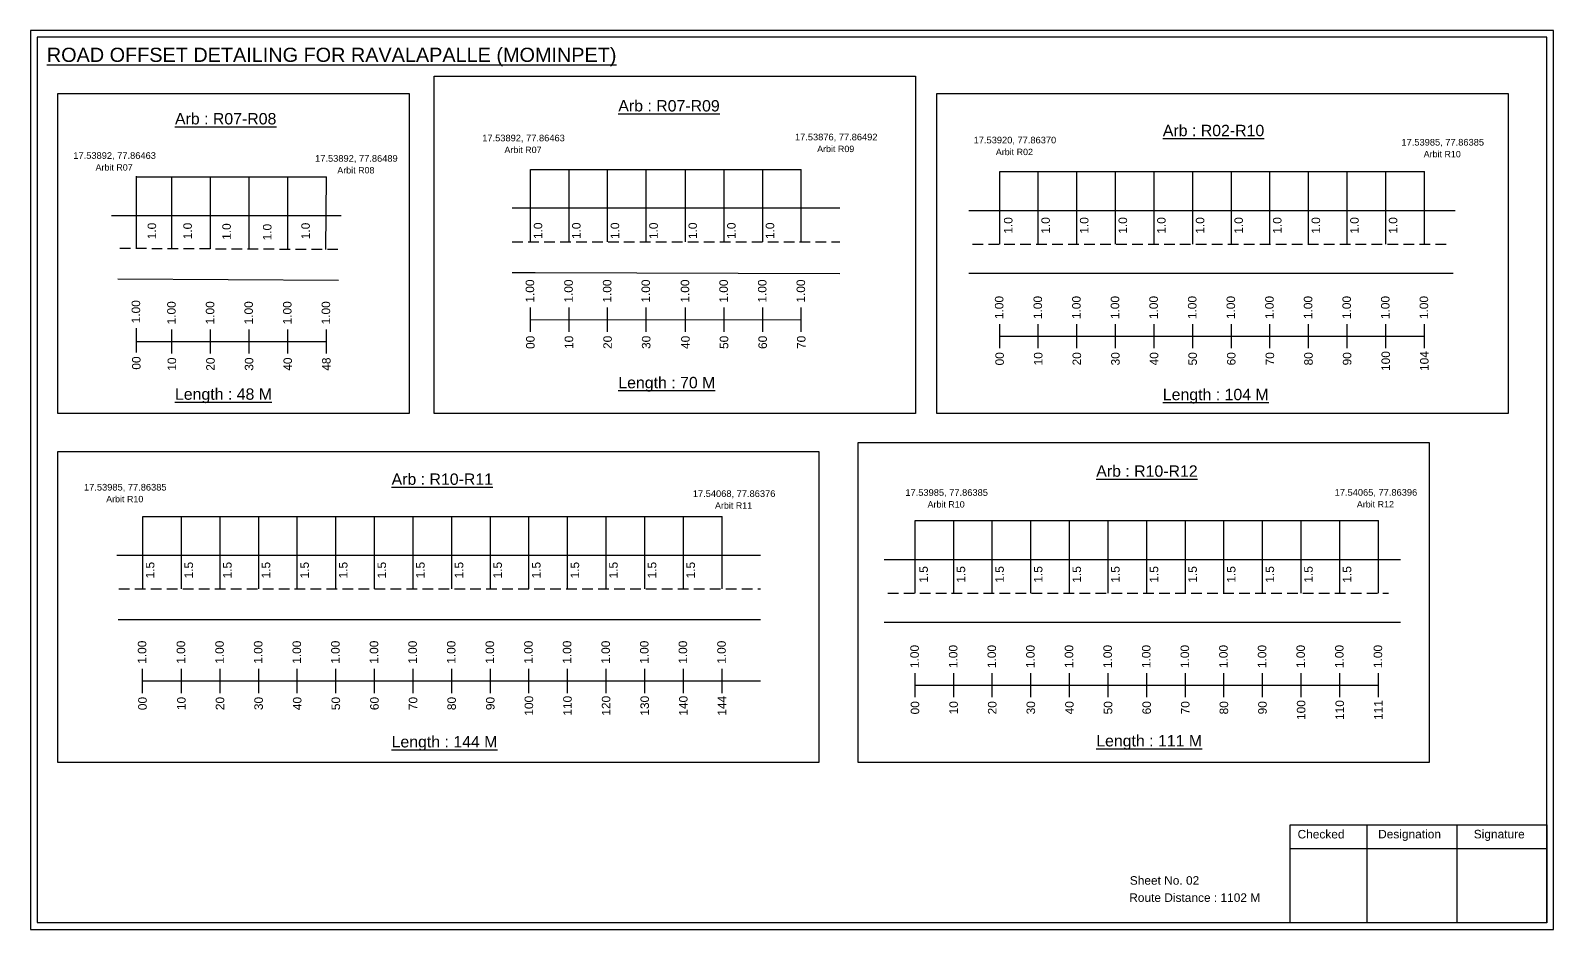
# Model space of a CAD drawing. Header units: inches. Extents: x 650 to 5493, y 229 to 773.
# Drawn here: x 4222 to 4758, y 267 to 583 of the extents above; entities that cross this region are included whole.
import ezdxf

# ---------------------------------------------------------------- set-up
doc = ezdxf.new("R2010")
doc.units = ezdxf.units.IN
doc.header["$MEASUREMENT"] = 0
doc.linetypes.add('DASHED2', pattern=[0.375, 0.25, -0.125])
doc.layers.add('PDF_Geometry', color=7, linetype='Continuous')
doc.layers.add('PDF_Text', color=5, linetype='Continuous')
doc.styles.add('PDF Arial', font='arial.ttf')
doc.styles.get("Standard").update_dxf_attribs({"font": 'arial.ttf'})

msp = doc.modelspace()

# ---------------------------------------------------------------- linework, layer by layer
for p, q in [((4259.1, 506.63), (4259.1, 532.17)), ((4271.62, 506.58), (4271.62, 531.87)), ((4285.22, 506.53), (4285.22, 531.87)), ((4298.82, 506.59), (4298.82, 531.87)), ((4312.42, 506.33), (4312.42, 531.87)), ((4325.79, 506.37), (4326.02, 531.87)), ((4397.89, 509), (4397.89, 534.54)), ((4411.49, 509), (4411.49, 534.54)), ((4425.09, 509), (4425.09, 534.54)), ((4438.69, 509), (4438.69, 534.54)), ((4452.51, 509), (4452.51, 534.54)), ((4466.11, 509), (4466.11, 534.54)), ((4479.71, 509), (4479.71, 534.54)), ((4493.31, 509), (4493.31, 534.54)), ((4563.18, 508.21), (4563.18, 533.74)), ((4576.78, 508.21), (4576.78, 533.74)), ((4590.38, 508.21), (4590.38, 533.74)), ((4603.98, 508.21), (4603.98, 533.74)), ((4617.58, 508.21), (4617.58, 533.74)), ((4631.18, 508.21), (4631.18, 533.74)), ((4644.78, 508.21), (4644.78, 533.74)), ((4658.38, 508.21), (4658.38, 533.74)), ((4671.98, 508.21), (4671.98, 533.74)), ((4685.58, 508.21), (4685.58, 533.74)), ((4699.18, 508.21), (4699.18, 533.74)), ((4712.78, 508.21), (4712.78, 533.74)), ((4506.91, 520.88), (4391.48, 520.88)), ((4331.27, 518.2), (4250.31, 518.2)), ((4552.3, 520.09), (4723.66, 520.09)), ((4252.53, 495.99), (4330.25, 495.56)), ((4391.48, 498.2), (4399.54, 498.2)), ((4399.54, 498.2), (4506.91, 497.9)), ((4722.97, 497.91), (4552.3, 497.91)), ((4261.38, 386.78), (4261.38, 412.31)), ((4274.98, 386.78), (4274.98, 412.31)), ((4288.58, 386.78), (4288.58, 412.31)), ((4302.18, 386.78), (4302.18, 412.31)), ((4315.78, 386.78), (4315.78, 412.31)), ((4329.38, 386.78), (4329.38, 412.31)), ((4342.98, 386.78), (4342.98, 412.31)), ((4356.58, 386.78), (4356.58, 412.31)), ((4370.18, 386.78), (4370.18, 412.31)), ((4383.78, 386.78), (4383.78, 412.31)), ((4397.38, 386.78), (4397.38, 412.31)), ((4410.98, 386.78), (4410.98, 412.31)), ((4424.58, 386.78), (4424.58, 412.31)), ((4438.18, 386.78), (4438.18, 412.31)), ((4451.78, 386.78), (4451.78, 412.31)), ((4465.38, 386.78), (4465.38, 412.31)), ((4533.38, 385.27), (4533.38, 410.81)), ((4546.98, 385.27), (4546.98, 410.81)), ((4560.58, 385.27), (4560.58, 410.81)), ((4574.18, 385.27), (4574.18, 410.81)), ((4587.78, 385.27), (4587.78, 410.81)), ((4601.38, 385.27), (4601.38, 410.81)), ((4614.98, 385.27), (4614.98, 410.81)), ((4628.58, 385.27), (4628.58, 410.81)), ((4642.18, 385.27), (4642.18, 410.81)), ((4655.78, 385.27), (4655.78, 410.81)), ((4669.38, 385.27), (4669.38, 410.81)), ((4682.98, 385.27), (4682.98, 410.81)), ((4696.58, 385.27), (4696.58, 410.81)), ((4252.19, 398.66), (4478.98, 398.66)), ((4522.5, 397.16), (4704.4, 397.16)), ((4252.65, 375.97), (4478.98, 375.94)), ((4704.4, 374.97), (4522.5, 374.97))]:
    msp.add_line(p, q)
at = {"color": 5}
for p, q in [((4259.1, 531.87), (4326.02, 531.87)), ((4397.89, 534.53), (4493.31, 534.54)), ((4563.18, 533.74), (4712.78, 533.74)), ((4261.38, 412.31), (4465.38, 412.31)), ((4533.38, 410.81), (4696.58, 410.81))]:
    msp.add_line(p, q, dxfattribs=at)
at = {"linetype": 'DASHED2', "ltscale": 15}
for p, q in [((4253.24, 506.78), (4331.52, 506.37)), ((4391.48, 509), (4506.91, 509)), ((4553.57, 508.21), (4721.17, 508.21)), ((4252.98, 386.82), (4478.98, 386.78)), ((4523.77, 385.27), (4700.19, 385.27))]:
    msp.add_line(p, q, dxfattribs=at)
at = {"color": 217, "true_color": 0x93278f}
for p, q in [((4397.89, 477.31), (4397.89, 485.86)), ((4411.49, 477.31), (4411.49, 485.86)), ((4425.09, 477.31), (4425.09, 485.86)), ((4438.69, 477.31), (4438.69, 485.86)), ((4452.51, 477.31), (4452.51, 485.86)), ((4466.11, 477.31), (4466.11, 485.86)), ((4479.71, 477.31), (4479.71, 485.86)), ((4493.31, 477.31), (4493.31, 485.86)), ((4259.1, 470.02), (4259.1, 478.58)), ((4271.62, 469.63), (4271.62, 478.19)), ((4285.22, 469.63), (4285.22, 478.19)), ((4298.82, 469.63), (4298.82, 478.19)), ((4312.42, 469.63), (4312.42, 478.19)), ((4326.02, 469.63), (4326.02, 478.19)), ((4397.89, 481.58), (4493.31, 481.64)), ((4563.18, 471.51), (4563.18, 480.07)), ((4576.78, 471.51), (4576.78, 480.07)), ((4590.38, 471.51), (4590.38, 480.07)), ((4603.98, 471.51), (4603.98, 480.07)), ((4617.58, 471.51), (4617.58, 480.07)), ((4631.18, 471.51), (4631.18, 480.07)), ((4644.78, 471.51), (4644.78, 480.07)), ((4658.38, 471.51), (4658.38, 480.07)), ((4671.98, 471.51), (4671.98, 480.07)), ((4685.58, 471.51), (4685.58, 480.07)), ((4699.18, 471.51), (4699.18, 480.07)), ((4712.78, 471.51), (4712.78, 480.07)), ((4259.1, 473.9), (4326.02, 473.92)), ((4563.18, 475.78), (4712.78, 475.81)), ((4261.27, 350.08), (4261.27, 358.63)), ((4261.38, 354.35), (4478.98, 354.39)), ((4274.98, 350.08), (4274.98, 358.63)), ((4288.58, 350.08), (4288.58, 358.63)), ((4302.18, 350.08), (4302.18, 358.63)), ((4315.78, 350.08), (4315.78, 358.63)), ((4329.38, 350.08), (4329.38, 358.63)), ((4342.98, 350.08), (4342.98, 358.63)), ((4356.58, 350.08), (4356.58, 358.63)), ((4370.18, 350.08), (4370.18, 358.63)), ((4383.78, 350.08), (4383.78, 358.63)), ((4397.38, 350.08), (4397.38, 358.63)), ((4410.98, 350.08), (4410.98, 358.63)), ((4424.58, 350.08), (4424.58, 358.63)), ((4438.18, 350.08), (4438.18, 358.63)), ((4451.78, 350.08), (4451.78, 358.63)), ((4465.38, 350.08), (4465.38, 358.63)), ((4533.38, 348.57), (4533.38, 357.13)), ((4546.98, 348.57), (4546.98, 357.13)), ((4560.58, 348.57), (4560.58, 357.13)), ((4574.18, 348.57), (4574.18, 357.13)), ((4587.78, 348.57), (4587.78, 357.13)), ((4601.38, 348.57), (4601.38, 357.13)), ((4614.98, 348.57), (4614.98, 357.13)), ((4628.58, 348.57), (4628.58, 357.13)), ((4642.18, 348.57), (4642.18, 357.13)), ((4655.78, 348.57), (4655.78, 357.13)), ((4669.38, 348.57), (4669.38, 357.13)), ((4682.98, 348.57), (4682.98, 357.13)), ((4696.58, 348.57), (4696.58, 357.13)), ((4533.38, 352.84), (4696.58, 352.88))]:
    msp.add_line(p, q, dxfattribs=at)
for points in [[(4363.97, 567.37), (4533.58, 567.37), (4533.58, 448.55), (4363.97, 448.55)], [(4231.4, 561.23), (4355.2, 561.23), (4355.2, 448.55), (4231.4, 448.55)], [(4541.08, 561.23), (4742.32, 561.23), (4742.32, 448.55), (4541.08, 448.55)], [(4231.4, 435.13), (4499.48, 435.13), (4499.48, 325.61), (4231.4, 325.61)], [(4513.28, 438.29), (4714.52, 438.29), (4714.52, 325.61), (4513.28, 325.61)]]:
    msp.add_lwpolyline(points, close=True)
at = {"layer": 'PDF_Geometry'}
for points in [[(4221.8, 583.48), (4221.8, 266.77), (4758.27, 266.77), (4758.27, 583.48)], [(4224.12, 581.15), (4224.12, 269.19), (4755.85, 269.19), (4755.85, 581.15)]]:
    msp.add_lwpolyline(points, close=True, dxfattribs=at)
at = {"layer": 'PDF_Geometry', "color": 242, "true_color": 0xcc1f26}
msp.add_lwpolyline([(4755.85, 269.09), (4665.51, 269.09), (4665.51, 303.7), (4755.85, 303.7)], close=True, dxfattribs=at)
for points in [[(4692.49, 303.7), (4692.49, 269.09)], [(4724.22, 303.7), (4724.22, 269.09)], [(4665.51, 295.33), (4755.85, 295.33)]]:
    msp.add_lwpolyline(points, dxfattribs=at)

# ---------------------------------------------------------------- texts
at = {"color": 242, "true_color": 0xcd2027}
for s, height, p in [('%%UROAD OFFSET DETAILING FOR RAVALAPALLE (MOMINPET)', 5, (4227.57, 572.4)), ('%%UArb : R07-R09', 4, (4428.86, 554.94)), ('%%UArb : R07-R08', 4, (4272.7, 550.38)), ('%%UArb : R02-R10', 4, (4620.66, 546.24)), ('%%ULength : 70 M', 4, (4428.86, 457.44)), ('%%ULength : 48 M', 4, (4272.7, 453.38)), ('%%ULength : 104 M', 4, (4620.66, 453.24)), ('%%UArb : R10-R12', 4, (4597.2, 426.27)), ('%%UArb : R10-R11', 4, (4349, 423.42)), ('%%ULength : 144 M', 4, (4349, 330.92)), ('%%ULength : 111 M', 4, (4597.2, 331.27))]:
    msp.add_text(s, height=height, dxfattribs=at).set_placement(p)
at = {"color": 5}
for s, height, p in [('17.53892, 77.86463', 2.34, (4380.93, 544.42)), ('Arbit R07', 2.246, (4388.75, 540.29)), ('17.53876, 77.86492', 2.34, (4491.07, 544.76)), ('Arbit R09', 2.246, (4498.89, 540.63)), ('17.53920, 77.86370', 2.34, (4554.01, 543.69)), ('Arbit R02', 2.246, (4561.83, 539.56)), ('17.53985, 77.86385', 2.34, (4704.7, 542.93)), ('17.53892, 77.86463', 2.34, (4236.9, 538.25)), ('Arbit R07', 2.246, (4244.72, 534.12)), ('17.53892, 77.86489', 2.34, (4322.06, 537.23)), ('Arbit R10', 2.246, (4712.52, 538.8)), ('Arbit R08', 2.246, (4329.88, 533.11)), ('17.53985, 77.86385', 2.34, (4240.65, 421.41)), ('Arbit R10', 2.246, (4248.47, 417.28)), ('17.54068, 77.86376', 2.34, (4455.09, 419.15)), ('17.53985, 77.86385', 2.34, (4529.96, 419.54)), ('17.54065, 77.86396', 2.34, (4681.17, 419.58)), ('Arbit R11', 2.246, (4462.91, 415.02)), ('Arbit R10', 2.246, (4537.78, 415.42)), ('Arbit R12', 2.246, (4688.99, 415.45))]:
    msp.add_text(s, height=height, dxfattribs=at).set_placement(p)
for s, p in [('1.0', (4266.06, 509.92)), ('1.0', (4278.64, 509.92)), ('1.0', (4292.37, 509.72)), ('1.0', (4306.69, 509.53)), ('1.0', (4320.2, 509.94)), ('1.0', (4402.07, 510)), ('1.0', (4415.56, 510)), ('1.0', (4429.16, 510)), ('1.0', (4442.76, 510)), ('1.0', (4456.58, 510)), ('1.0', (4470.18, 510)), ('1.0', (4483.78, 510)), ('1.0', (4567.69, 511.88)), ('1.0', (4580.85, 511.88)), ('1.0', (4594.45, 511.88)), ('1.0', (4608.05, 511.88)), ('1.0', (4621.65, 511.88)), ('1.0', (4635.25, 511.88)), ('1.0', (4648.85, 511.88)), ('1.0', (4662.45, 511.88)), ('1.0', (4676.05, 511.88)), ('1.0', (4689.65, 511.88)), ('1.0', (4703.25, 511.88)), ('1.5', (4265.45, 390.45)), ('1.5', (4279.05, 390.45)), ('1.5', (4292.65, 390.45)), ('1.5', (4306.25, 390.45)), ('1.5', (4319.85, 390.45)), ('1.5', (4333.45, 390.45)), ('1.5', (4347.05, 390.45)), ('1.5', (4360.65, 390.45)), ('1.5', (4374.25, 390.45)), ('1.5', (4387.85, 390.45)), ('1.5', (4401.45, 390.45)), ('1.5', (4415.05, 390.45)), ('1.5', (4428.65, 390.45)), ('1.5', (4442.25, 390.45)), ('1.5', (4455.85, 390.45)), ('1.5', (4537.89, 388.95)), ('1.5', (4551.04, 388.95)), ('1.5', (4564.64, 388.95)), ('1.5', (4578.24, 388.95)), ('1.5', (4591.84, 388.95)), ('1.5', (4605.44, 388.95)), ('1.5', (4619.04, 388.95)), ('1.5', (4632.64, 388.95)), ('1.5', (4646.24, 388.95)), ('1.5', (4659.84, 388.95)), ('1.5', (4673.44, 388.95)), ('1.5', (4687.04, 388.95))]:
    msp.add_text(s, height=3, rotation=90).set_placement(p)
at = {"color": 217, "true_color": 0x93278f}
for s, p in [('1.00', (4399.22, 487.6)), ('1.00', (4412.82, 487.6)), ('1.00', (4426.42, 487.6)), ('1.00', (4440.02, 487.6)), ('1.00', (4453.84, 487.6)), ('1.00', (4467.44, 487.6)), ('1.00', (4481.04, 487.6)), ('1.00', (4494.64, 487.6)), ('1.00', (4260.43, 480.31)), ('1.00', (4564.5, 481.8)), ('1.00', (4578.1, 481.8)), ('1.00', (4591.7, 481.8)), ('1.00', (4605.3, 481.8)), ('1.00', (4618.9, 481.8)), ('1.00', (4632.5, 481.8)), ('1.00', (4646.1, 481.8)), ('1.00', (4659.7, 481.8)), ('1.00', (4673.3, 481.8)), ('1.00', (4686.9, 481.8)), ('1.00', (4700.5, 481.8)), ('1.00', (4714.1, 481.8)), ('1.00', (4272.95, 479.93)), ('1.00', (4286.55, 479.93)), ('1.00', (4300.15, 479.93)), ('1.00', (4313.75, 479.93)), ('1.00', (4327.35, 479.93)), ('00', (4399.37, 471.28)), ('10', (4412.97, 471.28)), ('20', (4426.57, 471.28)), ('30', (4440.17, 471.28)), ('40', (4453.99, 471.28)), ('50', (4467.59, 471.28)), ('60', (4481.19, 471.28)), ('70', (4494.79, 471.28)), ('00', (4260.58, 463.99)), ('10', (4273.1, 463.61)), ('20', (4286.7, 463.61)), ('30', (4300.3, 463.61)), ('40', (4313.9, 463.61)), ('48', (4327.5, 463.61)), ('00', (4564.65, 465.48)), ('10', (4578.25, 465.48)), ('20', (4591.85, 465.48)), ('30', (4605.45, 465.48)), ('40', (4619.05, 465.48)), ('50', (4632.65, 465.48)), ('60', (4646.25, 465.48)), ('70', (4659.85, 465.48)), ('80', (4673.45, 465.48)), ('90', (4687.05, 465.48)), ('100', (4700.65, 463.53)), ('104', (4714.25, 463.53)), ('1.00', (4262.6, 360.37)), ('1.00', (4276.3, 360.37)), ('1.00', (4289.9, 360.37)), ('1.00', (4303.5, 360.37)), ('1.00', (4317.1, 360.37)), ('1.00', (4330.7, 360.37)), ('1.00', (4344.3, 360.37)), ('1.00', (4357.9, 360.37)), ('1.00', (4371.5, 360.37)), ('1.00', (4385.1, 360.37)), ('1.00', (4398.7, 360.37)), ('1.00', (4412.3, 360.37)), ('1.00', (4425.9, 360.37)), ('1.00', (4439.5, 360.37)), ('1.00', (4453.1, 360.37)), ('1.00', (4466.7, 360.37)), ('1.00', (4534.7, 358.87)), ('1.00', (4548.3, 358.87)), ('1.00', (4561.9, 358.87)), ('1.00', (4575.5, 358.87)), ('1.00', (4589.1, 358.87)), ('1.00', (4602.7, 358.87)), ('1.00', (4616.3, 358.87)), ('1.00', (4629.9, 358.87)), ('1.00', (4643.5, 358.87)), ('1.00', (4657.1, 358.87)), ('1.00', (4670.7, 358.87)), ('1.00', (4684.3, 358.87)), ('1.00', (4697.9, 358.87)), ('100', (4398.85, 342.1)), ('110', (4412.45, 342.1)), ('120', (4426.05, 342.1)), ('130', (4439.65, 342.1)), ('140', (4453.25, 342.1)), ('144', (4466.85, 342.1)), ('00', (4262.75, 344.05)), ('10', (4276.45, 344.05)), ('20', (4290.05, 344.05)), ('30', (4303.65, 344.05)), ('40', (4317.25, 344.05)), ('50', (4330.85, 344.05)), ('60', (4344.45, 344.05)), ('70', (4358.05, 344.05)), ('80', (4371.65, 344.05)), ('90', (4385.25, 344.05)), ('00', (4534.85, 342.55)), ('10', (4548.45, 342.55)), ('20', (4562.05, 342.55)), ('30', (4575.65, 342.55)), ('40', (4589.25, 342.55)), ('50', (4602.85, 342.55)), ('60', (4616.45, 342.55)), ('70', (4630.05, 342.55)), ('80', (4643.65, 342.55)), ('90', (4657.25, 342.55)), ('100', (4670.85, 340.59)), ('110', (4684.45, 340.59)), ('111', (4698.05, 340.6))]:
    msp.add_text(s, height=3, rotation=90, dxfattribs=at).set_placement(p)
for s, p in [('Sheet No. 02', (4609.01, 282.56)), ('Route Distance : 1102 M', (4608.82, 276.51))]:
    msp.add_text(s, height=3).set_placement(p)
at = {"layer": 'PDF_Text', "color": 7, "attachment_point": 7, "style": 'PDF Arial'}
for s, insert, char_height in [('Checked', (4668.11, 298.81), 3.001), ('Designation', (4696.49, 297.98), 3.0006), ('Signature', (4730.17, 297.98), 3.001)]:
    msp.add_mtext(s, dxfattribs=dict(at, insert=insert, char_height=char_height))

doc.saveas('drawing.dxf')
